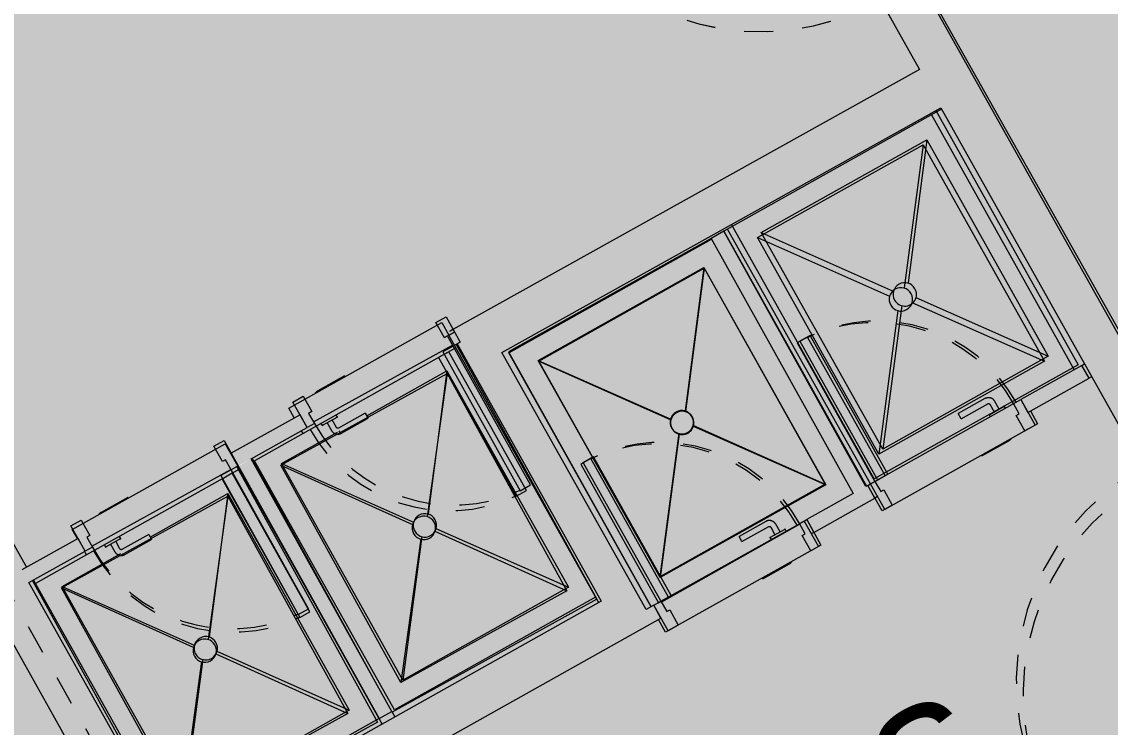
# Model space of a CAD drawing. Header units: metres. Extents: x -16.5 to 80.2, y 17.9 to 114.6.
# Drawn here: x 46.088 to 49.815, y 78.744 to 81.16 of the extents above; entities that cross this region are included whole.
import ezdxf

# ---------------------------------------------------------------- set-up
doc = ezdxf.new("R2010")
doc.units = ezdxf.units.M
doc.linetypes.add('LineaDiscontinua-1_5mm', pattern=[0.003, 0.0015, -0.0015])
doc.linetypes.add('LíneaDeRejilla', pattern=[0.021, 0.012, -0.003, 0.003, -0.003])
for name, color, linetype, lineweight in [('A-DETL-3', 151, 'Continuous', 5), ('A-DETL-GENF', 92, 'Continuous', 5), ('A-MURO', 113, 'Continuous', 9), ('A-MURO-ACHU', 111, 'Continuous', 9), ('A-PUER', 31, 'Continuous', 5), ('A-PUER-MARC', 31, 'Continuous', 5), ('A-TEXT-NOTA', 2, 'Continuous', 5), ('A-WALL', 113, 'Continuous', 18), ('H-HID-APAR', 6, 'Continuous', 5), ('S-REJI', 1, 'Continuous', 5)]:
    doc.layers.add(name, color=color, linetype=linetype, lineweight=lineweight)
doc.styles.add('Arial_3', font='arial.ttf', dxfattribs={"height": 0.5})

# ---------------------------------------------------------------- blocks, each defined once
blk = doc.blocks.new('Puerta-Batiente-HojaLisa - 900x2200-V14-Nivel 2')
at = {"layer": 'A-PUER'}
for p, q in [((-0.382, 0.919), (-0.422, 0.919)), ((-0.422, 0.919), (-0.422, 0.075)), ((-0.382, 0.075), (-0.382, 0.919))]:
    blk.add_line(p, q, dxfattribs=at)
at = {"layer": 'A-PUER', "linetype": 'LineaDiscontinua-1_5mm'}
blk.add_arc((-0.422, 0.075), 0.844, 360, 87.2835, dxfattribs=at)
blk = doc.blocks.new('Puerta-Batiente-HojaLisa - 900x2200-V12-Nivel 2')
at = {"layer": 'A-PUER'}
for p, q in [((-0.422, -0.919), (-0.422, -0.075)), ((-0.382, -0.075), (-0.382, -0.919)), ((-0.382, -0.919), (-0.422, -0.919))]:
    blk.add_line(p, q, dxfattribs=at)
at = {"layer": 'A-PUER', "linetype": 'LineaDiscontinua-1_5mm'}
blk.add_arc((-0.422, -0.075), 0.844, 272.7165, 0, dxfattribs=at)
blk = doc.blocks.new('Puerta-Batiente-HojaLisa - 600x1_400-V25-Nivel 2')
at = {"layer": 'A-PUER'}
for p, q in [((-0.232, 0.569), (-0.272, 0.569)), ((-0.272, 0.569), (-0.272, 0.025)), ((-0.232, 0.025), (-0.232, 0.569)), ((-0.272, 0.025), (-0.232, 0.025))]:
    blk.add_line(p, q, dxfattribs=at)
at = {"layer": 'A-PUER', "linetype": 'LineaDiscontinua-1_5mm'}
blk.add_arc((-0.272, 0.025), 0.544, 360, 85.7833, dxfattribs=at)
at = {"layer": 'A-PUER-MARC'}
for p, q in [((-0.3, 0.025), (0.3, 0.025)), ((0.3, 0.025), (0.3, 0.0137)), ((-0.3, -0.075), (-0.3, -0.025)), ((0.3, -0.0363), (0.3, -0.075)), ((0.3, -0.075), (-0.3, -0.075))]:
    blk.add_line(p, q, dxfattribs=at)
blk = doc.blocks.new('Manija-Horizontal-SinCerradura - 120-1041476-Nivel 2')
at = {"layer": 'A-PUER'}
for p, q in [((0.12, 0), (0.12, -0.008)), ((0.18, -0.008), (0.18, 0)), ((0.12, -0.008), (0.124, -0.008)), ((0.18, -0.008), (0.12, -0.008)), ((0.14, -0.008), (0.14, -0.038)), ((0.16, -0.038), (0.16, -0.008)), ((0.176, -0.008), (0.18, -0.008)), ((0.27, -0.043), (0.165, -0.043)), ((0.165, -0.063), (0.27, -0.063)), ((0.27, -0.043), (0.27, -0.063))]:
    blk.add_line(p, q, dxfattribs=at)
at = {"layer": 'A-PUER', "flags": 128}
for points in [[(0.14, -0.038), (0.14, -0.039), (0.1401, -0.04), (0.1402, -0.041), (0.1403, -0.042), (0.1405, -0.043), (0.1407, -0.0439), (0.141, -0.0449), (0.1413, -0.0459), (0.1416, -0.0468), (0.142, -0.0477), (0.1424, -0.0486), (0.1428, -0.0495), (0.1433, -0.0504), (0.1438, -0.0513), (0.1444, -0.0521), (0.1449, -0.0529), (0.1456, -0.0537), (0.1462, -0.0545), (0.1469, -0.0552), (0.1476, -0.0559), (0.1483, -0.0566), (0.1491, -0.0573), (0.1499, -0.0579), (0.1507, -0.0585), (0.1515, -0.059), (0.1523, -0.0596), (0.1532, -0.06), (0.1541, -0.0605), (0.155, -0.0609), (0.1559, -0.0613), (0.1569, -0.0616), (0.1578, -0.062), (0.1588, -0.0622), (0.1598, -0.0624), (0.1608, -0.0626), (0.1617, -0.0628), (0.1627, -0.0629), (0.1637, -0.063), (0.1647, -0.063), (0.165, -0.063)], [(0.165, -0.043), (0.1648, -0.043), (0.1646, -0.043), (0.1644, -0.043), (0.1642, -0.0429), (0.164, -0.0429), (0.1638, -0.0429), (0.1636, -0.0428), (0.1634, -0.0427), (0.1632, -0.0427), (0.1631, -0.0426), (0.1629, -0.0425), (0.1627, -0.0424), (0.1625, -0.0423), (0.1623, -0.0422), (0.1622, -0.0421), (0.162, -0.042), (0.1619, -0.0419), (0.1617, -0.0418), (0.1616, -0.0416), (0.1614, -0.0415), (0.1613, -0.0413), (0.1611, -0.0412), (0.161, -0.041), (0.1609, -0.0409), (0.1608, -0.0407), (0.1607, -0.0405), (0.1606, -0.0404), (0.1605, -0.0402), (0.1604, -0.04), (0.1603, -0.0398), (0.1603, -0.0396), (0.1602, -0.0394), (0.1602, -0.0392), (0.1601, -0.039), (0.1601, -0.0388), (0.16, -0.0387), (0.16, -0.0385), (0.16, -0.0383), (0.16, -0.0381), (0.16, -0.038)]]:
    blk.add_lwpolyline(points, dxfattribs=at)
blk = doc.blocks.new('Manija-Horizontal-SinCerradura - 120-V17-Nivel 2')
at = {"layer": 'A-PUER'}
for q in [(0.165, 0.063), (0.27, 0.0601)]:
    blk.add_line((0.27, 0.063), q, dxfattribs=at)
at = {"layer": 'A-PUER', "flags": 128}
blk.add_lwpolyline([(0.165, 0.063), (0.164, 0.063), (0.163, 0.0629), (0.162, 0.0628), (0.161, 0.0627), (0.16, 0.0625), (0.1591, 0.0623), (0.1581, 0.062), (0.1571, 0.0617), (0.1562, 0.0614), (0.1553, 0.061), (0.1544, 0.0606), (0.1535, 0.0602)], dxfattribs=at)
blk = doc.blocks.new('Puerta-Batiente-HojaLisa - 600x1_400-V26-Nivel 2')
at = {"layer": 'A-PUER'}
for p, q in [((-0.232, 0.569), (-0.272, 0.569)), ((-0.272, 0.569), (-0.272, 0.025)), ((-0.232, 0.025), (-0.232, 0.569)), ((-0.272, 0.025), (-0.232, 0.025))]:
    blk.add_line(p, q, dxfattribs=at)
at = {"layer": 'A-PUER', "linetype": 'LineaDiscontinua-1_5mm'}
blk.add_arc((-0.272, 0.025), 0.544, 360, 85.7833, dxfattribs=at)
at = {"layer": 'A-PUER-MARC'}
for p, q in [((-0.3, -0.075), (-0.3, 0.025)), ((-0.3, 0.025), (0.3, 0.025)), ((0.3, 0.025), (0.3, 0.0147)), ((0.3, -0.0378), (0.3, -0.075)), ((0.3, -0.075), (-0.3, -0.075))]:
    blk.add_line(p, q, dxfattribs=at)
blk = doc.blocks.new('Puerta-Batiente-HojaLisa - 600x1_400-V27-Nivel 2')
at = {"layer": 'A-PUER'}
for p, q in [((-0.232, 0.569), (-0.272, 0.569)), ((-0.272, 0.569), (-0.272, 0.025)), ((-0.232, 0.025), (-0.232, 0.569)), ((-0.272, 0.025), (-0.232, 0.025))]:
    blk.add_line(p, q, dxfattribs=at)
at = {"layer": 'A-PUER', "linetype": 'LineaDiscontinua-1_5mm'}
blk.add_arc((-0.272, 0.025), 0.544, 360, 85.7833, dxfattribs=at)
at = {"layer": 'A-PUER-MARC'}
for p, q in [((-0.29, 0.025), (0.3, 0.025)), ((0.3, 0.025), (0.3, -0.075)), ((-0.3, -0.075), (-0.3, -0.025)), ((0.3, -0.075), (-0.3, -0.075))]:
    blk.add_line(p, q, dxfattribs=at)
blk = doc.blocks.new('Puerta-Batiente-HojaLisa - 600x1_400-V28-Nivel 2')
at = {"layer": 'A-PUER'}
for p, q in [((-0.232, 0.569), (-0.272, 0.569)), ((-0.272, 0.569), (-0.272, 0.025)), ((-0.232, 0.025), (-0.232, 0.569)), ((-0.272, 0.025), (-0.232, 0.025))]:
    blk.add_line(p, q, dxfattribs=at)
at = {"layer": 'A-PUER', "linetype": 'LineaDiscontinua-1_5mm'}
blk.add_arc((-0.272, 0.025), 0.544, 360, 85.7833, dxfattribs=at)
at = {"layer": 'A-PUER-MARC'}
for p, q in [((-0.3, -0.075), (-0.3, 0.025)), ((-0.3, 0.025), (0.29, 0.025)), ((0.3, -0.025), (0.3, -0.075)), ((0.3, -0.075), (-0.3, -0.075))]:
    blk.add_line(p, q, dxfattribs=at)
blk = doc.blocks.new('Manija-Horizontal-SinCerradura - 120-V29-Nivel 2')
at = {"layer": 'A-PUER'}
for p, q in [((0.12, 0), (0.12, -0.008)), ((0.12, -0.008), (0.124, -0.008)), ((0.18, -0.008), (0.12, -0.008)), ((0.14, -0.008), (0.14, -0.038)), ((0.16, -0.038), (0.16, -0.008)), ((0.176, -0.008), (0.18, -0.008)), ((0.18, -0.008), (0.18, 0)), ((0.27, -0.043), (0.165, -0.043)), ((0.165, -0.063), (0.27, -0.063)), ((0.27, -0.043), (0.27, -0.063))]:
    blk.add_line(p, q, dxfattribs=at)
at = {"layer": 'A-PUER', "flags": 128}
for points in [[(0.14, -0.038), (0.14, -0.039), (0.1401, -0.04), (0.1402, -0.041), (0.1403, -0.042), (0.1405, -0.043), (0.1407, -0.0439), (0.141, -0.0449), (0.1413, -0.0459), (0.1416, -0.0468), (0.142, -0.0477), (0.1424, -0.0486), (0.1428, -0.0495), (0.1433, -0.0504), (0.1438, -0.0513), (0.1444, -0.0521), (0.1449, -0.0529), (0.1456, -0.0537), (0.1462, -0.0545), (0.1469, -0.0552), (0.1476, -0.0559), (0.1483, -0.0566), (0.1491, -0.0573), (0.1499, -0.0579), (0.1507, -0.0585), (0.1515, -0.059), (0.1523, -0.0596), (0.1532, -0.06), (0.1541, -0.0605), (0.155, -0.0609), (0.1559, -0.0613), (0.1569, -0.0616), (0.1578, -0.062), (0.1588, -0.0622), (0.1598, -0.0624), (0.1608, -0.0626)], [(0.165, -0.043), (0.1648, -0.043), (0.1646, -0.043), (0.1644, -0.043), (0.1642, -0.0429), (0.164, -0.0429), (0.1638, -0.0429), (0.1636, -0.0428), (0.1634, -0.0427), (0.1632, -0.0427), (0.1631, -0.0426), (0.1629, -0.0425), (0.1627, -0.0424), (0.1625, -0.0423), (0.1623, -0.0422), (0.1622, -0.0421), (0.162, -0.042), (0.1619, -0.0419), (0.1617, -0.0418), (0.1616, -0.0416), (0.1614, -0.0415), (0.1613, -0.0413), (0.1611, -0.0412), (0.161, -0.041), (0.1609, -0.0409), (0.1608, -0.0407), (0.1607, -0.0405), (0.1606, -0.0404), (0.1605, -0.0402), (0.1604, -0.04), (0.1603, -0.0398), (0.1603, -0.0396), (0.1602, -0.0394), (0.1602, -0.0392), (0.1601, -0.039), (0.1601, -0.0388), (0.16, -0.0387), (0.16, -0.0385), (0.16, -0.0383), (0.16, -0.0381), (0.16, -0.038)], [(0.1608, -0.0626), (0.1617, -0.0628), (0.1627, -0.0629), (0.1637, -0.063), (0.1647, -0.063), (0.165, -0.063)]]:
    blk.add_lwpolyline(points, dxfattribs=at)
blk = doc.blocks.new('M_Shower Stall-2D - M_Shower Stall-2D 80_100-1592938-Nivel 2')
at = {"layer": 'H-HID-APAR'}
for p, q in [((0.075, 0.925), (0.3711, 0.5289)), ((0.075, 0.075), (0.075, 0.925)), ((0.075, 0.925), (0.305, 0.925)), ((0.42, 0.925), (0.725, 0.925)), ((0.725, 0.925), (0.4289, 0.5289)), ((0.725, 0.925), (0.725, 0.075)), ((0.3724, 0.4724), (0.075, 0.075)), ((0.4276, 0.4724), (0.725, 0.075)), ((0.725, 0.075), (0.075, 0.075)), ((0.8, 0), (0, 0))]:
    blk.add_line(p, q, dxfattribs=at)
for start, end in [(360, 180), (180, 360)]:
    blk.add_arc((0.4, 0.5), 0.04, start, end, dxfattribs=at)
blk = doc.blocks.new('M_Shower Stall-2D - M_Shower Stall-2D 80_100-V30-Nivel 2')
at = {"layer": 'H-HID-APAR'}
for p, q in [((0, 0), (0, 0.9781)), ((0.075, 0.925), (0.3711, 0.5289)), ((0.075, 0.075), (0.075, 0.925)), ((0.075, 0.925), (0.295, 0.925)), ((0.3003, 0.925), (0.305, 0.925)), ((0.41, 0.925), (0.725, 0.925)), ((0.725, 0.925), (0.4289, 0.5289)), ((0.725, 0.925), (0.725, 0.075)), ((0.3724, 0.4724), (0.075, 0.075)), ((0.4276, 0.4724), (0.725, 0.075)), ((0.725, 0.075), (0.075, 0.075)), ((0.79, 0), (0, 0))]:
    blk.add_line(p, q, dxfattribs=at)
for start, end in [(360, 180), (180, 360)]:
    blk.add_arc((0.4, 0.5), 0.04, start, end, dxfattribs=at)
blk = doc.blocks.new('M_Shower Stall-2D - M_Shower Stall-2D 80_100-V31-Nivel 2')
at = {"layer": 'H-HID-APAR'}
for p, q in [((0.075, 0.925), (0.3711, 0.5289)), ((0.075, 0.075), (0.075, 0.925)), ((0.075, 0.925), (0.725, 0.925)), ((0.725, 0.925), (0.4289, 0.5289)), ((0.725, 0.925), (0.725, 0.075)), ((0.3724, 0.4724), (0.075, 0.075)), ((0.4276, 0.4724), (0.725, 0.075)), ((0.725, 0.075), (0.075, 0.075))]:
    blk.add_line(p, q, dxfattribs=at)
for start, end in [(360, 180), (180, 360)]:
    blk.add_arc((0.4, 0.5), 0.04, start, end, dxfattribs=at)
blk = doc.blocks.new('M_Shower Stall-2D - M_Shower Stall-2D 80_100-V32-Nivel 2')
at = {"layer": 'H-HID-APAR'}
for p, q in [((0, 0), (0, 1)), ((0.8, 1), (0.8, 0)), ((0.075, 0.925), (0.3711, 0.5289)), ((0.075, 0.075), (0.075, 0.925)), ((0.075, 0.925), (0.725, 0.925)), ((0.725, 0.925), (0.4289, 0.5289)), ((0.725, 0.925), (0.725, 0.075)), ((0.3724, 0.4724), (0.075, 0.075)), ((0.4276, 0.4724), (0.725, 0.075)), ((0.725, 0.075), (0.075, 0.075))]:
    blk.add_line(p, q, dxfattribs=at)
for start, end in [(360, 180), (180, 360)]:
    blk.add_arc((0.4, 0.5), 0.04, start, end, dxfattribs=at)
blk = doc.blocks.new('Puerta-Batiente-HojaLisa - 600x1_400-V104-Nivel 2')
at = {"layer": 'A-PUER'}
for p, q in [((-0.232, 0.569), (-0.272, 0.569)), ((-0.272, 0.569), (-0.272, 0.025)), ((-0.232, 0.025), (-0.232, 0.569)), ((-0.272, 0.025), (-0.232, 0.025))]:
    blk.add_line(p, q, dxfattribs=at)
at = {"layer": 'A-PUER', "linetype": 'LineaDiscontinua-1_5mm'}
blk.add_arc((-0.272, 0.025), 0.544, 360, 85.7833, dxfattribs=at)
at = {"layer": 'A-PUER-MARC', "lineweight": 9}
for p, q in [((-0.3, -0.075), (-0.3, 0.025)), ((-0.3, 0.025), (-0.272, 0.025)), ((-0.272, 0.025), (-0.272, -0.015)), ((0.272, -0.015), (0.272, 0.025)), ((0.272, 0.025), (0.3, 0.025)), ((0.3, 0.025), (0.3, -0.075)), ((-0.272, -0.015), (-0.26, -0.015)), ((-0.26, -0.015), (-0.26, -0.075)), ((0.26, -0.015), (0.272, -0.015)), ((0.26, -0.075), (0.26, -0.015)), ((-0.26, -0.075), (-0.3, -0.075)), ((0.3, -0.075), (0.26, -0.075))]:
    blk.add_line(p, q, dxfattribs=at)
blk = doc.blocks.new('M_Shower Stall-2D - M_Shower Stall-2D 80_100-V105-Nivel 2')
at = {"layer": 'H-HID-APAR'}
for p, q in [((0, 0), (0, 0.9947)), ((0.2342, 1), (0.7782, 1)), ((0.8, 0.9982), (0.8, 0)), ((0.075, 0.925), (0.3711, 0.5289)), ((0.075, 0.075), (0.075, 0.925)), ((0.075, 0.925), (0.725, 0.925)), ((0.725, 0.925), (0.4289, 0.5289)), ((0.725, 0.925), (0.725, 0.075)), ((0.3724, 0.4724), (0.075, 0.075)), ((0.4276, 0.4724), (0.725, 0.075)), ((0.725, 0.075), (0.075, 0.075)), ((0.8, 0), (0, 0))]:
    blk.add_line(p, q, dxfattribs=at)
for start, end in [(360, 180), (180, 360)]:
    blk.add_arc((0.4, 0.5), 0.04, start, end, dxfattribs=at)
blk = doc.blocks.new('M_Shower Stall-2D - M_Shower Stall-2D 80_100-V106-Nivel 2')
at = {"layer": 'H-HID-APAR'}
for p, q in [((0, 0.1311), (0, 0.9927)), ((0.2442, 1), (0.7882, 1)), ((0.8, 0.9962), (0.8, 0)), ((0.075, 0.925), (0.3711, 0.5289)), ((0.075, 0.075), (0.075, 0.925)), ((0.075, 0.925), (0.725, 0.925)), ((0.725, 0.925), (0.4289, 0.5289)), ((0.725, 0.925), (0.725, 0.075)), ((0.3724, 0.4724), (0.075, 0.075)), ((0.4276, 0.4724), (0.725, 0.075)), ((0.725, 0.075), (0.075, 0.075)), ((0.8, 0), (0, 0))]:
    blk.add_line(p, q, dxfattribs=at)
for start, end in [(360, 180), (180, 360)]:
    blk.add_arc((0.4, 0.5), 0.04, start, end, dxfattribs=at)
blk = doc.blocks.new('M_Shower Stall-2D - M_Shower Stall-2D 80_100-V107-Nivel 2')
at = {"layer": 'H-HID-APAR'}
for p, q in [((0, 0.0028), (0, 1)), ((0, 1), (0.795, 1)), ((0.075, 0.925), (0.3711, 0.5289)), ((0.075, 0.075), (0.075, 0.925)), ((0.075, 0.925), (0.725, 0.925)), ((0.725, 0.925), (0.4289, 0.5289)), ((0.725, 0.925), (0.725, 0.075)), ((0.3724, 0.4724), (0.075, 0.075)), ((0.4276, 0.4724), (0.725, 0.075)), ((0.725, 0.075), (0.075, 0.075)), ((0.582, 0), (0.038, 0))]:
    blk.add_line(p, q, dxfattribs=at)
for start, end in [(360, 180), (180, 360)]:
    blk.add_arc((0.4, 0.5), 0.04, start, end, dxfattribs=at)
blk = doc.blocks.new('M_Shower Stall-2D - M_Shower Stall-2D 80_100-V108-Nivel 2')
at = {"layer": 'H-HID-APAR'}
for p, q in [((0, 0), (0, 0.9991)), ((0.8, 0.9971), (0.8, 0)), ((0.075, 0.925), (0.3711, 0.5289)), ((0.075, 0.075), (0.075, 0.925)), ((0.075, 0.925), (0.725, 0.925)), ((0.725, 0.925), (0.4289, 0.5289)), ((0.725, 0.925), (0.725, 0.075)), ((0.3724, 0.4724), (0.075, 0.075)), ((0.4276, 0.4724), (0.725, 0.075)), ((0.725, 0.075), (0.075, 0.075)), ((0.8, 0), (0, 0))]:
    blk.add_line(p, q, dxfattribs=at)
for start, end in [(360, 180), (180, 360)]:
    blk.add_arc((0.4, 0.5), 0.04, start, end, dxfattribs=at)
blk = doc.blocks.new('Puerta-Batiente-HojaLisa - 900x2200-V88-Nivel 2')
at = {"layer": 'A-PUER'}
for p, q in [((-0.382, 0.919), (-0.422, 0.919)), ((-0.422, 0.919), (-0.422, 0.075)), ((-0.382, 0.075), (-0.382, 0.919)), ((-0.422, 0.075), (-0.382, 0.075))]:
    blk.add_line(p, q, dxfattribs=at)
at = {"layer": 'A-PUER', "linetype": 'LineaDiscontinua-1_5mm'}
blk.add_arc((-0.422, 0.075), 0.844, 360, 87.2835, dxfattribs=at)
at = {"layer": 'A-PUER-MARC', "lineweight": 9}
for p, q in [((-0.45, -0.025), (-0.45, 0.075)), ((-0.45, 0.075), (-0.422, 0.075)), ((-0.422, 0.075), (-0.422, 0.035)), ((0.422, 0.035), (0.422, 0.075)), ((0.422, 0.075), (0.45, 0.075)), ((0.45, 0.075), (0.45, -0.025)), ((-0.422, 0.035), (-0.41, 0.035)), ((-0.41, 0.035), (-0.41, -0.025)), ((0.41, 0.035), (0.422, 0.035)), ((0.41, -0.025), (0.41, 0.035)), ((-0.41, -0.025), (-0.45, -0.025)), ((0.45, -0.025), (0.41, -0.025))]:
    blk.add_line(p, q, dxfattribs=at)
blk = doc.blocks.new('Puerta-Batiente-HojaLisa - 900x2200-V89-Nivel 2')
at = {"layer": 'A-PUER'}
for p, q in [((-0.422, -0.919), (-0.422, -0.075)), ((-0.422, -0.075), (-0.382, -0.075)), ((-0.382, -0.075), (-0.382, -0.919)), ((-0.382, -0.919), (-0.422, -0.919))]:
    blk.add_line(p, q, dxfattribs=at)
at = {"layer": 'A-PUER', "linetype": 'LineaDiscontinua-1_5mm'}
blk.add_arc((-0.422, -0.075), 0.844, 272.7165, 0, dxfattribs=at)
at = {"layer": 'A-PUER-MARC', "lineweight": 9}
for p, q in [((-0.41, 0.025), (-0.45, 0.025)), ((-0.45, 0.025), (-0.45, -0.075)), ((-0.41, -0.035), (-0.41, 0.025)), ((0.45, 0.025), (0.41, 0.025)), ((0.41, 0.025), (0.41, -0.035)), ((0.45, -0.075), (0.45, 0.025)), ((-0.422, -0.075), (-0.422, -0.035)), ((-0.422, -0.035), (-0.41, -0.035)), ((0.41, -0.035), (0.422, -0.035)), ((0.422, -0.035), (0.422, -0.075)), ((-0.45, -0.075), (-0.422, -0.075)), ((0.422, -0.075), (0.45, -0.075))]:
    blk.add_line(p, q, dxfattribs=at)

msp = doc.modelspace()

# ---------------------------------------------------------------- hatches: boundary and pattern name
at = {"layer": 'A-DETL-GENF'}
h = msp.add_hatch(color=7, dxfattribs=at)
h.paths.add_polyline_path([(48.2224, 75.4756), (49.8237, 76.4001), (48.211, 75.4961), (48.2199, 75.4802)], flags=0)
h.paths.add_polyline_path([(48.1376, 75.627), (49.924, 76.6283), (49.8184, 76.823), (49.8623, 76.8469), (49.9676, 76.6528), (51.2066, 77.3473), (50.8093, 78.0561), (49.5754, 77.3824), (49.5514, 77.4263), (50.7848, 78.0997), (50.3965, 78.7925), (49.1242, 78.1021), (49.1004, 78.146), (50.372, 78.8362), (50.3509, 78.8738), (50.4818, 78.9471), (51.3995, 77.3099), (51.4108, 77.3167), (48.738, 82.0705), (48.6018, 81.9941), (48.5761, 82.04), (47.3304, 81.3417), (47.3059, 81.3853), (48.5517, 82.0836), (48.1633, 82.7764), (46.9622, 82.1071), (46.9379, 82.1508), (48.1389, 82.8201), (47.7325, 83.545), (47.8634, 83.6183), (48.6593, 82.1983), (48.9563, 82.3648), (49.0296, 82.2339), (49.8147, 82.674), (49.7414, 82.8049), (51.0145, 83.5185), (50.2186, 84.9385), (50.2831, 84.9768), (50.2253, 85.0799), (44.6051, 81.9288), (46.0882, 79.283), (46.2811, 79.3905), (46.3055, 79.3469), (46.1127, 79.2394), (48.1354, 75.6309)], flags=0)
h.paths.add_polyline_path([(47.8101, 76.2485), (47.7862, 76.2924), (48.1695, 76.5073), (48.1939, 76.4637), (47.9401, 76.3214)], flags=0)
h.paths.add_polyline_path([(47.4434, 76.9028), (47.4196, 76.9467), (47.7887, 77.1471), (47.8125, 77.1031), (47.5231, 76.946)], flags=0)
h.paths.add_polyline_path([(49.5322, 77.3503), (49.4104, 77.5747), (49.4543, 77.5986), (49.5761, 77.3742), (49.5514, 77.3608)], flags=0)
h.paths.add_polyline_path([(46.6977, 78.2331), (46.6244, 78.3639), (48.0724, 79.1756), (47.5786, 80.0564), (47.5895, 80.0625), (47.5652, 80.1061), (48.738, 80.76), (49.1613, 80.996), (49.0419, 81.2091), (49.1727, 81.2824), (50.0417, 79.7322), (49.9108, 79.6589), (49.2347, 80.8651), (47.7323, 80.0278), (48.226, 79.147), (48.2535, 79.1593), (48.2766, 79.1181), (46.7312, 78.2518)], flags=0)
h.paths.add_polyline_path([(47.3115, 78.7742), (46.8052, 79.6826), (47.0411, 79.8141), (47.0654, 79.7704), (46.8732, 79.6633), (47.3547, 78.7982), (47.3504, 78.7958)], flags=0)
h.paths.add_polyline_path([(51.7469, 79.2269), (52.1081, 79.4367), (51.7438, 79.2325)], flags=0)
h.paths.add_polyline_path([(48.8, 79.4115), (48.7755, 79.4551), (48.9347, 79.5443), (48.4479, 80.4179), (48.4916, 80.4423), (48.9784, 79.5688), (48.9849, 79.5724), (49.0093, 79.5288), (48.8244, 79.4252)], flags=0)
h.paths.add_polyline_path([(51.8013, 79.4367), (52.9437, 80.077), (52.0635, 81.6471), (50.9212, 81.0068), (50.9347, 80.9827), (50.8039, 80.9094), (51.1461, 80.2987), (51.277, 80.3721), (51.7469, 79.5337)], flags=0)
h.paths.add_polyline_path([(49.5327, 79.8222), (49.5083, 79.8658), (49.7176, 79.9832), (49.7421, 79.9395), (49.5571, 79.8359)], flags=0)
h.paths.add_polyline_path([(50.7061, 81.0838), (50.8369, 81.1572), (50.8479, 81.1376), (51.9902, 81.778), (51.0879, 83.3877), (49.9455, 82.7474), (50.4946, 81.7678), (50.3638, 81.6944), (50.6977, 81.0988)], flags=0)
h.paths.add_polyline_path([(47.0125, 81.9087), (46.8877, 82.1313), (46.9313, 82.1558), (47.0562, 81.9331), (47.0163, 81.9108)], flags=0)
h.paths.add_polyline_path([(46.5943, 82.6547), (46.4867, 82.8467), (46.5304, 82.8711), (46.6376, 82.679)], flags=0)
h = msp.add_hatch(color=254, dxfattribs=at)
h.paths.add_polyline_path([(2.2039, 47.6436), (8.542, 51.1964), (9.2159, 49.994), (10.8351, 50.9017), (10.8351, 52.4818), (16.9634, 55.9169), (17.3662, 55.9154), (17.3663, 54.6169), (19.1662, 54.6169), (19.1681, 55.9169), (29.6162, 55.9158), (29.6166, 54.6169), (31.4162, 54.6169), (31.4177, 55.9169), (47.3615, 55.9158), (47.3616, 54.6169), (49.1615, 54.6169), (49.1615, 55.9169), (51.039, 55.9171), (51.0366, 72.1527), (49.7086, 74.5218), (54.2865, 77.0957), (54.2865, 80.6577), (53.939, 80.463), (53.9265, 80.4853), (53.1644, 80.0453), (53.1644, 80.0453), (53.1471, 80.0353), (53.154, 80.0229), (52.1102, 79.4367), (51.7469, 79.2269), (49.8147, 82.674), (48.739, 82.0686), (51.4108, 77.3164), (51.3995, 77.3099), (51.4108, 77.2898), (49.8237, 76.4001), (48.2224, 75.4756), (48.211, 75.4961), (42.0177, 72.0245), (42.0423, 71.9805), (41.9115, 71.9072), (41.8868, 71.9512), (31.2011, 65.9612), (31.2059, 65.9526), (28.4843, 64.427), (28.4662, 64.4594), (21.8377, 60.7437), (21.8607, 60.7028), (19.1565, 59.1871), (19.1335, 59.228), (19.1219, 59.2218), (18.4977, 60.3327), (17.1569, 59.5803), (17.7921, 58.4449), (8.6765, 53.3352), (8.04, 54.4707), (6.4699, 53.5905), (7.1063, 52.4551), (2.5119, 49.8804), (2.5085, 49.8865), (2.4976, 49.8804), (-0.1047, 54.5229), (-0.8872, 54.0843), (-0.8745, 54.0617), (-1.1446, 53.9103), (-0.7032, 53.126), (-0.6967, 53.1296), (0.1168, 51.6783), (0.1128, 51.676), (0.5543, 50.8917), (0.5569, 50.8932), (1.4566, 49.2882), (1.3237, 49.2137), (2.197, 47.6558)], flags=0)
h.paths.add_polyline_path([(44.0365, 57.7169), (20.1191, 57.7169), (47.9523, 73.3171), (49.2262, 71.0513), (49.1615, 71.0149), (49.1614, 57.7169), (44.0391, 57.7169)], flags=0)
h.paths.add_polyline_path([(43.6888, 73.1332), (45.2153, 73.9889), (44.6286, 75.0357), (43.102, 74.18), (43.6644, 73.1767)], flags=0)
h = msp.add_hatch(color=7, dxfattribs=at)
h.paths.add_polyline_path([(31.332, 66.0347), (32.9021, 66.9148), (32.7058, 67.265), (32.8366, 67.3384), (32.9596, 67.119), (33.0031, 67.1434), (32.4163, 68.1901), (33.9865, 69.0703), (34.5732, 68.0235), (37.3211, 69.5638), (33.7341, 75.963), (33.8649, 76.0364), (37.452, 69.6372), (39.9841, 71.0566), (40.059, 70.9266), (41.8868, 71.9512), (41.7029, 72.2794), (41.8337, 72.3527), (42.0177, 72.0245), (43.5878, 72.9046), (43.4038, 73.2328), (43.5347, 73.3062), (43.6453, 73.1088), (43.6888, 73.1332), (43.102, 74.18), (44.6722, 75.0601), (45.2589, 74.0133), (48.0068, 75.5536), (44.476, 81.8571), (44.4734, 81.8571), (44.4129, 81.965), (44.1512, 81.8183), (44.0772, 81.9489), (38.1593, 78.6316), (38.1619, 78.6218), (38.1168, 78.5967), (38.1143, 78.6063), (27.4605, 72.6344), (27.5192, 72.5298), (27.6501, 72.6031), (28.9892, 70.2141), (28.8584, 70.1408), (29.2495, 69.4429), (29.3804, 69.5163), (30.3167, 67.8458), (30.1859, 67.7724), (31.0048, 66.3115), (31.1356, 66.3849), (31.3187, 66.0583)], flags=0)
h.paths.add_polyline_path([(31.8869, 68.7259), (30.5105, 71.1815), (30.6413, 71.2548), (32.0177, 68.7993)], flags=0)
h.paths.add_polyline_path([(30.1193, 71.8793), (29.2202, 73.4833), (29.351, 73.5566), (30.2501, 71.9527), (30.2065, 71.9282)], flags=0)
h.paths.add_polyline_path([(40.8716, 73.7623), (39.4903, 76.2266), (39.6211, 76.2999), (41.0025, 73.8356), (40.9536, 73.8082)], flags=0)
h.paths.add_polyline_path([(42.5726, 74.7158), (41.6362, 76.3862), (41.7671, 76.4596), (42.7035, 74.7891), (42.6835, 74.7779)], flags=0)
h.paths.add_polyline_path([(39.0991, 76.9244), (38.2097, 78.5111), (38.3407, 78.5841), (39.2299, 76.9978), (39.1427, 76.9489)], flags=0)
h.paths.add_polyline_path([(41.2451, 77.0841), (39.913, 79.4604), (40.0441, 79.5334), (41.3759, 77.1574), (41.2607, 77.0928)], flags=0)
h.paths.add_polyline_path([(44.6198, 81.8002), (44.6635, 81.8247), (44.6488, 81.8508), (44.6051, 81.8263), (44.6193, 81.8011)], flags=0)
at = {"layer": 'A-MURO-ACHU'}
h = msp.add_hatch(color=256, dxfattribs=at)
h.paths.add_polyline_path([(51.2799, 77.2164), (51.4108, 77.2898), (50.4818, 78.9471), (50.3509, 78.8738), (51.2388, 77.2898)], flags=0)
h.paths.add_polyline_path([(49.9108, 79.6589), (50.0417, 79.7322), (49.1727, 81.2824), (49.0419, 81.2091), (49.9081, 79.6637)], flags=0)
h.paths.add_polyline_path([(48.6018, 81.9941), (48.7327, 82.0675), (47.8634, 83.6183), (47.7325, 83.545), (48.5761, 82.04)], flags=0)
for points in [[(48.0068, 75.5536), (48.1376, 75.627), (44.6635, 81.8247), (44.6193, 81.8011), (44.6051, 81.8263), (44.6488, 81.8508), (44.6042, 81.929), (44.474, 81.856), (47.8674, 75.8022)], [(47.7323, 80.0278), (49.2347, 80.8651), (49.1613, 80.996), (47.6589, 80.1586)], [(48.9347, 79.5443), (48.9784, 79.5688), (48.4916, 80.4423), (48.4493, 80.4154), (48.8714, 79.658)], [(48.0724, 79.1756), (48.1771, 79.2343), (47.6589, 80.1586), (47.5652, 80.1061), (47.5895, 80.0625), (47.5786, 80.0564), (48.0565, 79.2039)], [(47.3115, 78.7742), (47.3552, 78.7985), (46.873, 79.6632), (46.8304, 79.6375), (47.3063, 78.7836)], [(46.6977, 78.2331), (48.2504, 79.1034), (48.1771, 79.2343), (46.6244, 78.3639)]]:
    msp.add_hatch(color=256, dxfattribs=at).paths.add_polyline_path(points, flags=0)
h = msp.add_hatch(color=256, dxfattribs=at)
h.paths.add_polyline_path([(48.2504, 79.1034), (48.2766, 79.1181), (48.2504, 79.1607), (48.226, 79.147)], flags=0)
h.paths.add_polyline_path([(48.8, 79.4115), (49.0093, 79.5288), (48.9849, 79.5724), (48.7769, 79.4527)], flags=0)
h.paths.add_polyline_path([(49.5327, 79.8222), (49.7421, 79.9395), (49.7176, 79.9832), (49.5083, 79.8658)], flags=0)
h = msp.add_hatch(color=256, dxfattribs=at)
h.paths.add_polyline_path([(46.1127, 79.2394), (46.3055, 79.3469), (46.2795, 79.3896), (46.0882, 79.283)], flags=0)
h.paths.add_polyline_path([(46.8296, 79.6389), (47.0654, 79.7704), (47.0411, 79.8141), (46.8052, 79.6826), (46.816, 79.6633)], flags=0)

# ---------------------------------------------------------------- linework, layer by layer
at = {"layer": 'A-DETL-3'}
msp.add_line((51.4109, 77.3165), (48.738, 82.0705), dxfattribs=at)
at = {"layer": 'A-MURO'}
for p, q in [((44.6833, 81.8267), (46.1042, 79.2919)), ((49.2374, 80.8603), (48.4916, 80.4423)), ((48.4479, 80.4178), (47.7545, 80.0291)), ((48.4916, 80.4423), (48.9805, 79.57)), ((47.5503, 80.0866), (47.5699, 80.0976)), ((48.0637, 79.1707), (47.5503, 80.0866)), ((47.7545, 80.0291), (48.2434, 79.1568)), ((49.7176, 79.9831), (49.7263, 79.988)), ((49.7508, 79.9444), (49.7421, 79.9395)), ((47.0513, 79.7496), (46.879, 79.653)), ((47.311, 78.7751), (46.8333, 79.6274)), ((48.9849, 79.5724), (48.9936, 79.5773)), ((49.0181, 79.5337), (49.0093, 79.5288)), ((48.7668, 79.4502), (48.7755, 79.4551)), ((48.8, 79.4114), (48.7913, 79.4066)), ((46.3099, 79.334), (46.1354, 79.2362)), ((46.1286, 79.2483), (46.6244, 78.3639)), ((47.3552, 78.7985), (47.3658, 78.7795)), ((47.3222, 78.7551), (47.3115, 78.7742))]:
    msp.add_line(p, q, dxfattribs=at)
at = {"layer": 'A-WALL'}
for p, q in [((44.474, 81.856), (48.0068, 75.5536)), ((50.0417, 79.7322), (49.1727, 81.2824)), ((49.0419, 81.2091), (49.1613, 80.996)), ((49.1613, 80.996), (47.5541, 80.1002)), ((47.7323, 80.0278), (49.2347, 80.8651)), ((49.2347, 80.8651), (49.9108, 79.6589)), ((48.4916, 80.4423), (48.4479, 80.4179)), ((48.4479, 80.4179), (48.9347, 79.5443)), ((48.9784, 79.5688), (48.4916, 80.4423)), ((47.5541, 80.1002), (47.5542, 80.1)), ((47.5542, 80.1), (47.5652, 80.1061)), ((47.5652, 80.1061), (47.5895, 80.0625)), ((47.5895, 80.0625), (47.5786, 80.0564)), ((47.5786, 80.0564), (48.0724, 79.1756)), ((48.226, 79.147), (47.7323, 80.0278)), ((49.7176, 79.9832), (49.5083, 79.8658)), ((49.7421, 79.9395), (49.7176, 79.9832)), ((49.5327, 79.8222), (49.7421, 79.9395)), ((49.5083, 79.8658), (49.5327, 79.8222)), ((47.0411, 79.8141), (46.8052, 79.6826)), ((47.0654, 79.7704), (47.0411, 79.8141)), ((46.8732, 79.6633), (47.0654, 79.7704)), ((46.8052, 79.6826), (47.3115, 78.7742)), ((47.3552, 78.7985), (46.8732, 79.6633)), ((48.9849, 79.5724), (48.9784, 79.5688)), ((49.0093, 79.5288), (48.9849, 79.5724)), ((48.9347, 79.5443), (48.7755, 79.4551)), ((48.8, 79.4115), (49.0093, 79.5288)), ((48.7755, 79.4551), (48.8, 79.4115)), ((46.2811, 79.3905), (46.0882, 79.283)), ((46.3055, 79.3469), (46.2811, 79.3905)), ((46.1127, 79.2394), (46.3055, 79.3469)), ((48.1376, 75.627), (46.1127, 79.2394)), ((48.0724, 79.1756), (46.6244, 78.3639)), ((48.2521, 79.1617), (48.226, 79.147)), ((48.2766, 79.1181), (48.2521, 79.1617)), ((46.6977, 78.2331), (48.2766, 79.1181)), ((47.3115, 78.7742), (47.3552, 78.7985))]:
    msp.add_line(p, q, dxfattribs=at)
at = {"layer": 'S-REJI', "linetype": 'LíneaDeRejilla'}
msp.add_line((48.5077, 74.8134), (45.4516, 80.2653), dxfattribs=at)

# ---------------------------------------------------------------- block references
at = {"layer": 'A-PUER'}
for name, p, rotation in [('Puerta-Batiente-HojaLisa - 900x2200-V89-Nivel 2', (48.8873, 81.6383), 299.2725903057569), ('Puerta-Batiente-HojaLisa - 900x2200-V12-Nivel 2', (48.8872, 81.6384), 299.2725903057569), ('Puerta-Batiente-HojaLisa - 600x1_400-V28-Nivel 2', (49.2675, 79.7022), 29.27214483770354), ('Puerta-Batiente-HojaLisa - 600x1_400-V104-Nivel 2', (49.2588, 79.6973), 29.27263526527738), ('Puerta-Batiente-HojaLisa - 600x1_400-V25-Nivel 2', (47.3008, 79.9181), 209.2721448377031), ('Puerta-Batiente-HojaLisa - 600x1_400-V104-Nivel 2', (47.3153, 79.9383), 209.131066838651), ('Manija-Horizontal-SinCerradura - 120-V17-Nivel 2', (46.9882, 79.7601), 29.2721448377031), ('Puerta-Batiente-HojaLisa - 600x1_400-V27-Nivel 2', (48.5173, 79.2817), 29.27214483770354), ('Puerta-Batiente-HojaLisa - 600x1_400-V104-Nivel 2', (48.5261, 79.2866), 29.27263526527738), ('Manija-Horizontal-SinCerradura - 120-V29-Nivel 2', (49.5606, 79.8951), 209.2721448377037), ('Manija-Horizontal-SinCerradura - 120-1041476-Nivel 2', (47.0077, 79.7252), 29.27214483770328), ('Puerta-Batiente-HojaLisa - 600x1_400-V104-Nivel 2', (46.5553, 79.5147), 209.131066838651), ('Puerta-Batiente-HojaLisa - 600x1_400-V26-Nivel 2', (46.5593, 79.5025), 209.2721448377031), ('Manija-Horizontal-SinCerradura - 120-V17-Nivel 2', (49.5802, 79.8602), 209.2721448377035), ('Puerta-Batiente-HojaLisa - 900x2200-V88-Nivel 2', (50.1963, 79.303), 119.2725903057569), ('Puerta-Batiente-HojaLisa - 900x2200-V14-Nivel 2', (50.2196, 79.2614), 119.2725903057569), ('Manija-Horizontal-SinCerradura - 120-V17-Nivel 2', (46.2467, 79.3444), 29.2721448377031), ('Manija-Horizontal-SinCerradura - 120-1041476-Nivel 2', (48.8104, 79.4746), 209.2721448377037), ('Manija-Horizontal-SinCerradura - 120-1041476-Nivel 2', (46.2663, 79.3096), 29.27214483770328), ('Manija-Horizontal-SinCerradura - 120-V17-Nivel 2', (48.83, 79.4397), 209.2721448377035)]:
    msp.add_blockref(name, p, dxfattribs=dict(at, rotation=rotation))
at = {"layer": 'H-HID-APAR'}
for name, p, rotation in [('M_Shower Stall-2D - M_Shower Stall-2D 80_100-V32-Nivel 2', (48.9936, 79.5773), 29.27214483770348), ('M_Shower Stall-2D - M_Shower Stall-2D 80_100-V108-Nivel 2', (49.0069, 79.5944), 29.27214483770351), ('M_Shower Stall-2D - M_Shower Stall-2D 80_100-V107-Nivel 2', (48.2448, 79.1544), 29.27214483770351), ('M_Shower Stall-2D - M_Shower Stall-2D 80_100-V31-Nivel 2', (48.2434, 79.1568), 29.27214483770348), ('M_Shower Stall-2D - M_Shower Stall-2D 80_100-V106-Nivel 2', (47.356, 78.7958), 28.88107663154331), ('M_Shower Stall-2D - M_Shower Stall-2D 80_100-V30-Nivel 2', (47.3638, 78.8035), 29.27214483770348), ('M_Shower Stall-2D - M_Shower Stall-2D 80_100-V105-Nivel 2', (46.6058, 78.3755), 28.88107663154331), ('M_Shower Stall-2D - M_Shower Stall-2D 80_100-1592938-Nivel 2', (46.6137, 78.383), 29.27214483770348)]:
    msp.add_blockref(name, p, dxfattribs=dict(at, rotation=rotation))

# ---------------------------------------------------------------- texts
at = {"layer": 'A-TEXT-NOTA', "color": 7, "insert": (47.5492, 78.0371), "char_height": 0.5, "width": 2.364978, "attachment_point": 1, "rotation": 29.8465, "style": 'Arial_3'}
msp.add_mtext('baños', dxfattribs=at)

doc.saveas('drawing.dxf')
